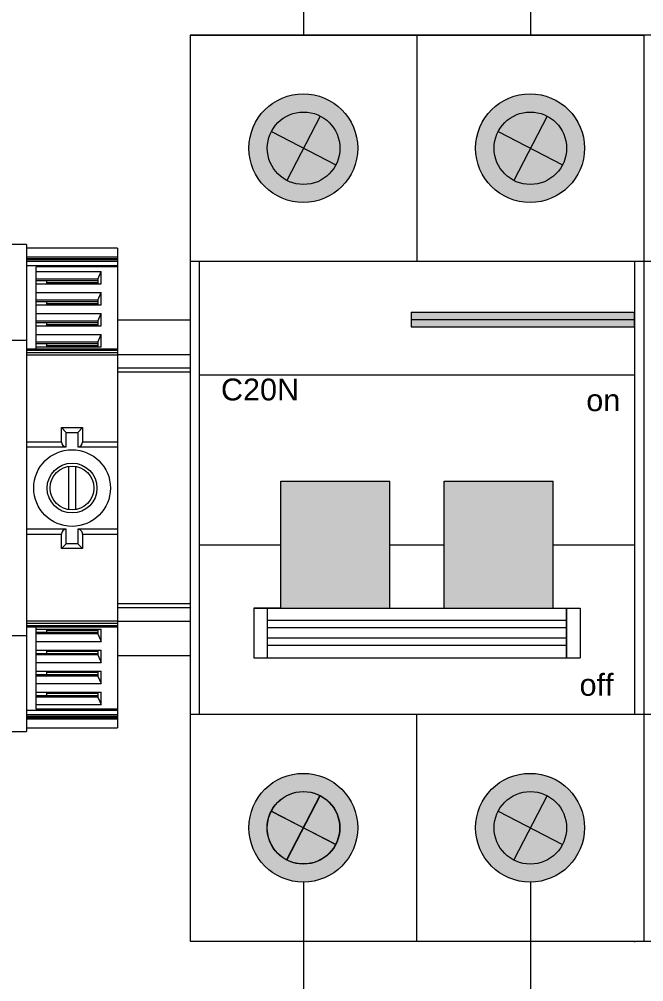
# Model space of a CAD drawing. Header units: millimetres. Extents: x 1552.365 to 1552.862, y 1363.168 to 1363.566.
# Drawn here: x 1552.5489 to 1552.6177, y 1363.2638 to 1363.37 of the extents above; entities that cross this region are included whole.
import ezdxf

# ---------------------------------------------------------------- set-up
doc = ezdxf.new("R2010")
doc.units = ezdxf.units.MM
doc.styles.get("Standard").update_dxf_attribs({"font": 'arial.ttf'})

msp = doc.modelspace()

# ---------------------------------------------------------------- hatches: boundary and pattern name
at = {"lineweight": 15}
h = msp.add_hatch(color=7, dxfattribs=at)
h.paths.add_polyline_path([(1552.5742, 1363.35575, 1), (1552.5862, 1363.35575, 1)])
h.paths.add_polyline_path([(1552.58423, 1363.35574, -1), (1552.57623, 1363.35574, -1)], flags=16)
h.paths.add_polyline_path([(1552.5992, 1363.35575, 1), (1552.6112, 1363.35575, 1)])
h.paths.add_polyline_path([(1552.60923, 1363.35574, -1), (1552.60123, 1363.35574, -1)], flags=16)
h = msp.add_hatch(color=253, dxfattribs=at)
h.paths.add_polyline_path([(1552.58207, 1363.3593, 0.414214), (1552.57668, 1363.35758), (1552.58023, 1363.35574)])
h.paths.add_polyline_path([(1552.58207, 1363.3593), (1552.58023, 1363.35574), (1552.58379, 1363.35391, 0.119643), (1552.58423, 1363.35574, 0.280662)])
h.paths.add_polyline_path([(1552.58379, 1363.35391), (1552.58023, 1363.35574), (1552.5784, 1363.35219, 0.414214)])
h.paths.add_polyline_path([(1552.58023, 1363.35574), (1552.57668, 1363.35758, 0.119643), (1552.57623, 1363.35574, 0.280662), (1552.5784, 1363.35219)])
h = msp.add_hatch(color=253, dxfattribs=at)
h.paths.add_polyline_path([(1552.60707, 1363.3593, 0.414214), (1552.60168, 1363.35758), (1552.60523, 1363.35574)])
h.paths.add_polyline_path([(1552.60707, 1363.3593), (1552.60523, 1363.35574), (1552.60879, 1363.35391, 0.119643), (1552.60923, 1363.35574, 0.280662)])
h.paths.add_polyline_path([(1552.60879, 1363.35391), (1552.60523, 1363.35574), (1552.6034, 1363.35219, 0.414214)])
h.paths.add_polyline_path([(1552.60523, 1363.35574), (1552.60168, 1363.35758, 0.119643), (1552.60123, 1363.35574, 0.280662), (1552.6034, 1363.35219)])
h = msp.add_hatch(color=95, dxfattribs=at)
h.paths.add_polyline_path([(1552.5921, 1363.33764), (1552.5921, 1363.33684), (1552.61673, 1363.33684), (1552.61673, 1363.33764)])
h.paths.add_polyline_path([(1552.61673, 1363.33604), (1552.61673, 1363.33684), (1552.5921, 1363.33684), (1552.5921, 1363.33604)])
h = msp.add_hatch(color=250, dxfattribs=at)
h.paths.add_polyline_path([(1552.58973, 1363.31899), (1552.57773, 1363.31899), (1552.57773, 1363.30499), (1552.58973, 1363.30499)])
h.paths.add_polyline_path([(1552.60773, 1363.31899), (1552.59573, 1363.31899), (1552.59573, 1363.30499), (1552.60173, 1363.30499), (1552.60773, 1363.30499)])
h.paths.add_polyline_path([(1552.63973, 1363.31899), (1552.62773, 1363.31899), (1552.62773, 1363.30499), (1552.63973, 1363.30499)])
h.paths.add_polyline_path([(1552.65773, 1363.31899), (1552.64573, 1363.31899), (1552.64573, 1363.30499), (1552.65173, 1363.30499), (1552.65773, 1363.30499)])
h.paths.add_polyline_path([(1552.68973, 1363.31899), (1552.67773, 1363.31899), (1552.67773, 1363.30499), (1552.68973, 1363.30499)])
h.paths.add_polyline_path([(1552.70773, 1363.31899), (1552.69573, 1363.31899), (1552.69573, 1363.30499), (1552.70173, 1363.30499), (1552.70773, 1363.30499)])
h.paths.add_polyline_path([(1552.73973, 1363.31899), (1552.72773, 1363.31899), (1552.72773, 1363.30499), (1552.73973, 1363.30499)])
h.paths.add_polyline_path([(1552.75773, 1363.31899), (1552.74573, 1363.31899), (1552.74573, 1363.30499), (1552.75173, 1363.30499), (1552.75773, 1363.30499)])
h = msp.add_hatch(color=7, dxfattribs=at)
h.paths.add_polyline_path([(1552.5992, 1363.28075, 1), (1552.6112, 1363.28075, 1)])
h.paths.add_polyline_path([(1552.60923, 1363.28074, -1), (1552.60123, 1363.28074, -1)], flags=16)
h.paths.add_polyline_path([(1552.5742, 1363.28075, 1), (1552.5862, 1363.28075, 1)])
h.paths.add_polyline_path([(1552.5842, 1363.28075, -1), (1552.5762, 1363.28075, -1)], flags=16)
h = msp.add_hatch(color=253, dxfattribs=at)
h.paths.add_polyline_path([(1552.58203, 1363.28431, 0.414214), (1552.57664, 1363.28259), (1552.5802, 1363.28075)])
h.paths.add_polyline_path([(1552.58203, 1363.28431), (1552.5802, 1363.28075), (1552.58375, 1363.27892, 0.119643), (1552.5842, 1363.28075, 0.280662)])
h.paths.add_polyline_path([(1552.58375, 1363.27892), (1552.5802, 1363.28075), (1552.57836, 1363.2772, 0.414214)])
h.paths.add_polyline_path([(1552.5802, 1363.28075), (1552.57664, 1363.28259, 0.119643), (1552.5762, 1363.28075, 0.280662), (1552.57836, 1363.2772)])
h = msp.add_hatch(color=253, dxfattribs=at)
h.paths.add_polyline_path([(1552.60707, 1363.2843, 0.414214), (1552.60168, 1363.28258), (1552.60523, 1363.28074)])
h.paths.add_polyline_path([(1552.60707, 1363.2843), (1552.60523, 1363.28074), (1552.60879, 1363.27891, 0.119643), (1552.60923, 1363.28074, 0.280662)])
h.paths.add_polyline_path([(1552.60879, 1363.27891), (1552.60523, 1363.28074), (1552.6034, 1363.27719, 0.414214)])
h.paths.add_polyline_path([(1552.60523, 1363.28074), (1552.60168, 1363.28258, 0.119643), (1552.60123, 1363.28074, 0.280662), (1552.6034, 1363.27719)])

# ---------------------------------------------------------------- linework, layer by layer
at = {"color": 36, "lineweight": 15}
for p, q in [((1552.58023, 1363.40824), (1552.58023, 1363.36824)), ((1552.58023, 1363.27475), (1552.58023, 1363.17899))]:
    msp.add_line(p, q, dxfattribs=at)
at = {"color": 5, "lineweight": 15}
for p, q in [((1552.60523, 1363.40824), (1552.60523, 1363.36824)), ((1552.60523, 1363.27475), (1552.60523, 1363.17899))]:
    msp.add_line(p, q, dxfattribs=at)
at = {"color": 250, "lineweight": 15}
for p, q in [((1552.56773, 1363.36824), (1552.56773, 1363.26824)), ((1552.56773, 1363.36824), (1552.61773, 1363.36824)), ((1552.59273, 1363.36824), (1552.59273, 1363.34324)), ((1552.61773, 1363.36824), (1552.61773, 1363.26824)), ((1552.61773, 1363.36824), (1552.61773, 1363.26824)), ((1552.61773, 1363.34324), (1552.56773, 1363.34324)), ((1552.56873, 1363.34324), (1552.56873, 1363.29324)), ((1552.56873, 1363.34324), (1552.56873, 1363.31824)), ((1552.61673, 1363.34324), (1552.61673, 1363.29324)), ((1552.61773, 1363.34324), (1552.61773, 1363.29324)), ((1552.66773, 1363.34324), (1552.61773, 1363.34324)), ((1552.56873, 1363.33074), (1552.61673, 1363.33074)), ((1552.56873, 1363.31199), (1552.57773, 1363.31199)), ((1552.58973, 1363.31199), (1552.59573, 1363.31199)), ((1552.60773, 1363.31199), (1552.61673, 1363.31199)), ((1552.61773, 1363.29324), (1552.56773, 1363.29324)), ((1552.59273, 1363.26824), (1552.59273, 1363.29324)), ((1552.66773, 1363.29324), (1552.61773, 1363.29324)), ((1552.56773, 1363.26824), (1552.61773, 1363.26824)), ((1552.61773, 1363.26824), (1552.66773, 1363.26824))]:
    msp.add_line(p, q, dxfattribs=at)
at = {"color": 7, "lineweight": 15}
for p, q in [((1552.59273, 1363.36824), (1552.56773, 1363.36824)), ((1552.61773, 1363.36824), (1552.59273, 1363.36824)), ((1552.64273, 1363.36824), (1552.61773, 1363.36824)), ((1552.56773, 1363.33676), (1552.55973, 1363.33676)), ((1552.56773, 1363.33296), (1552.55973, 1363.33296)), ((1552.56773, 1363.33146), (1552.55973, 1363.33146)), ((1552.56773, 1363.33103), (1552.55973, 1363.33103)), ((1552.56773, 1363.30546), (1552.55973, 1363.30546)), ((1552.56773, 1363.30503), (1552.55973, 1363.30503)), ((1552.56773, 1363.30352), (1552.55973, 1363.30352)), ((1552.56773, 1363.29973), (1552.55973, 1363.29973))]:
    msp.add_line(p, q, dxfattribs=at)
at = {"lineweight": 15}
for p, q in [((1552.58207, 1363.3593), (1552.5784, 1363.35219)), ((1552.58207, 1363.3593), (1552.5784, 1363.35219)), ((1552.60707, 1363.3593), (1552.6034, 1363.35219)), ((1552.57668, 1363.35758), (1552.58379, 1363.35391)), ((1552.57668, 1363.35758), (1552.58379, 1363.35391)), ((1552.60168, 1363.35758), (1552.60879, 1363.35391)), ((1552.54968, 1363.3228), (1552.54968, 1363.31369)), ((1552.57773, 1363.30499), (1552.57773, 1363.31899)), ((1552.57773, 1363.31899), (1552.58973, 1363.31899)), ((1552.58973, 1363.30499), (1552.58973, 1363.31899)), ((1552.59573, 1363.30499), (1552.59573, 1363.31899)), ((1552.59573, 1363.31899), (1552.60773, 1363.31899)), ((1552.60773, 1363.30499), (1552.60773, 1363.31899)), ((1552.56873, 1363.31199), (1552.57773, 1363.31199)), ((1552.60773, 1363.31199), (1552.61673, 1363.31199)), ((1552.57473, 1363.30499), (1552.58373, 1363.30499)), ((1552.57473, 1363.30499), (1552.57473, 1363.29949)), ((1552.57773, 1363.30499), (1552.57473, 1363.30499)), ((1552.57623, 1363.30499), (1552.57623, 1363.29949)), ((1552.57773, 1363.30499), (1552.58973, 1363.30499)), ((1552.58373, 1363.30499), (1552.59273, 1363.30499)), ((1552.59273, 1363.30499), (1552.60173, 1363.30499)), ((1552.59573, 1363.30499), (1552.60773, 1363.30499)), ((1552.60173, 1363.30499), (1552.61073, 1363.30499)), ((1552.60773, 1363.30499), (1552.61073, 1363.30499)), ((1552.60923, 1363.30499), (1552.60923, 1363.29949)), ((1552.60923, 1363.30224), (1552.60923, 1363.30499)), ((1552.61073, 1363.30499), (1552.61073, 1363.29949)), ((1552.60923, 1363.30362), (1552.57623, 1363.30362)), ((1552.60923, 1363.30282), (1552.57623, 1363.30282)), ((1552.60923, 1363.29949), (1552.60923, 1363.30224)), ((1552.60923, 1363.30167), (1552.57623, 1363.30167)), ((1552.60923, 1363.30087), (1552.57623, 1363.30087)), ((1552.57473, 1363.29949), (1552.58373, 1363.29949)), ((1552.58373, 1363.29949), (1552.59273, 1363.29949)), ((1552.59273, 1363.29949), (1552.60173, 1363.29949)), ((1552.60173, 1363.29949), (1552.61073, 1363.29949)), ((1552.58203, 1363.28431), (1552.57836, 1363.2772)), ((1552.58207, 1363.2843), (1552.5784, 1363.27719)), ((1552.60707, 1363.2843), (1552.6034, 1363.27719)), ((1552.60707, 1363.2843), (1552.6034, 1363.27719)), ((1552.57664, 1363.28259), (1552.58375, 1363.27892)), ((1552.57668, 1363.28258), (1552.58379, 1363.27891)), ((1552.60168, 1363.28258), (1552.60879, 1363.27891)), ((1552.60168, 1363.28258), (1552.60879, 1363.27891)), ((1552.61673, 1363.26824), (1552.61673, 1363.26813))]:
    msp.add_line(p, q, dxfattribs=at)
at = {"color": 7, "linetype": 'Continuous', "lineweight": 15}
for p, q in [((1552.54968, 1363.34513), (1552.54809, 1363.34513)), ((1552.55973, 1363.34471), (1552.54968, 1363.34471)), ((1552.54968, 1363.34377), (1552.55973, 1363.34377)), ((1552.54968, 1363.34357), (1552.55973, 1363.34357)), ((1552.54968, 1363.34348), (1552.55973, 1363.34348)), ((1552.55973, 1363.34326), (1552.54968, 1363.34326)), ((1552.54968, 1363.34281), (1552.55973, 1363.34281)), ((1552.55973, 1363.34266), (1552.55073, 1363.34266)), ((1552.55073, 1363.34214), (1552.55791, 1363.34214)), ((1552.55754, 1363.34131), (1552.55791, 1363.34214)), ((1552.55791, 1363.34079), (1552.55791, 1363.34214)), ((1552.55754, 1363.34131), (1552.55073, 1363.34131)), ((1552.55073, 1363.34116), (1552.55754, 1363.34116)), ((1552.55073, 1363.34079), (1552.55791, 1363.34079)), ((1552.55187, 1363.34116), (1552.55187, 1363.34079)), ((1552.55754, 1363.3409), (1552.55187, 1363.3409)), ((1552.55754, 1363.34131), (1552.55754, 1363.34079)), ((1552.55073, 1363.33982), (1552.55791, 1363.33982)), ((1552.55754, 1363.33899), (1552.55791, 1363.33982)), ((1552.55791, 1363.33847), (1552.55791, 1363.33982)), ((1552.55754, 1363.33899), (1552.55073, 1363.33899)), ((1552.55073, 1363.33884), (1552.55754, 1363.33884)), ((1552.55073, 1363.33847), (1552.55791, 1363.33847)), ((1552.55187, 1363.33884), (1552.55187, 1363.33847)), ((1552.55754, 1363.33858), (1552.55187, 1363.33858)), ((1552.55754, 1363.33899), (1552.55754, 1363.33847)), ((1552.55073, 1363.3375), (1552.55791, 1363.3375)), ((1552.55754, 1363.33667), (1552.55791, 1363.3375)), ((1552.55791, 1363.33615), (1552.55791, 1363.3375)), ((1552.55754, 1363.33667), (1552.55073, 1363.33667)), ((1552.55073, 1363.33652), (1552.55754, 1363.33652)), ((1552.55187, 1363.33652), (1552.55187, 1363.33615)), ((1552.55754, 1363.33626), (1552.55187, 1363.33626)), ((1552.55754, 1363.33667), (1552.55754, 1363.33615)), ((1552.55073, 1363.33615), (1552.55791, 1363.33615)), ((1552.55754, 1363.33435), (1552.55073, 1363.33435)), ((1552.55073, 1363.3342), (1552.55754, 1363.3342)), ((1552.55187, 1363.3342), (1552.55187, 1363.33383)), ((1552.55754, 1363.33435), (1552.55754, 1363.33383)), ((1552.55973, 1363.33355), (1552.54968, 1363.33355)), ((1552.54968, 1363.33345), (1552.55973, 1363.33345)), ((1552.55973, 1363.33316), (1552.54968, 1363.33316)), ((1552.55073, 1363.33383), (1552.55791, 1363.33383)), ((1552.55754, 1363.33394), (1552.55187, 1363.33394)), ((1552.54968, 1363.33293), (1552.55973, 1363.33293)), ((1552.55407, 1363.32438), (1552.55354, 1363.32491)), ((1552.55354, 1363.32491), (1552.55587, 1363.32491)), ((1552.55354, 1363.32332), (1552.55354, 1363.32491)), ((1552.55534, 1363.32438), (1552.55587, 1363.32491)), ((1552.55587, 1363.32491), (1552.55587, 1363.32332)), ((1552.55407, 1363.32438), (1552.55534, 1363.32438)), ((1552.55407, 1363.3228), (1552.55407, 1363.32438)), ((1552.55534, 1363.32438), (1552.55534, 1363.3228)), ((1552.55354, 1363.32332), (1552.54968, 1363.32332)), ((1552.54968, 1363.3228), (1552.55407, 1363.3228)), ((1552.55534, 1363.3228), (1552.55973, 1363.3228)), ((1552.55973, 1363.32332), (1552.55587, 1363.32332)), ((1552.5543, 1363.32063), (1552.5543, 1363.31586)), ((1552.55511, 1363.31586), (1552.55511, 1363.32063)), ((1552.55407, 1363.31369), (1552.54968, 1363.31369)), ((1552.54968, 1363.31316), (1552.55354, 1363.31316)), ((1552.55354, 1363.31157), (1552.55354, 1363.31316)), ((1552.55407, 1363.3121), (1552.55407, 1363.31369)), ((1552.55973, 1363.31369), (1552.55534, 1363.31369)), ((1552.55534, 1363.31369), (1552.55534, 1363.3121)), ((1552.55587, 1363.31316), (1552.55973, 1363.31316)), ((1552.55587, 1363.31316), (1552.55587, 1363.31157)), ((1552.55407, 1363.3121), (1552.55354, 1363.31157)), ((1552.55534, 1363.3121), (1552.55407, 1363.3121)), ((1552.55534, 1363.3121), (1552.55587, 1363.31157)), ((1552.55587, 1363.31157), (1552.55354, 1363.31157)), ((1552.55973, 1363.30356), (1552.54968, 1363.30356)), ((1552.54968, 1363.30333), (1552.55973, 1363.30333)), ((1552.55973, 1363.30303), (1552.54968, 1363.30303)), ((1552.54968, 1363.30294), (1552.55973, 1363.30294)), ((1552.55073, 1363.30266), (1552.55791, 1363.30266)), ((1552.55754, 1363.30229), (1552.55073, 1363.30229)), ((1552.55187, 1363.30266), (1552.55187, 1363.30229)), ((1552.55187, 1363.30255), (1552.55754, 1363.30255)), ((1552.55754, 1363.30266), (1552.55754, 1363.30214)), ((1552.55791, 1363.30131), (1552.55791, 1363.30266)), ((1552.54968, 1363.30194), (1552.54809, 1363.30194)), ((1552.55754, 1363.30214), (1552.55073, 1363.30214)), ((1552.55073, 1363.30131), (1552.55791, 1363.30131)), ((1552.55754, 1363.30214), (1552.55791, 1363.30131)), ((1552.55073, 1363.30034), (1552.55791, 1363.30034)), ((1552.55187, 1363.30034), (1552.55187, 1363.29996)), ((1552.55187, 1363.30023), (1552.55754, 1363.30023)), ((1552.55754, 1363.30034), (1552.55754, 1363.29982)), ((1552.55791, 1363.29899), (1552.55791, 1363.30034)), ((1552.55754, 1363.29996), (1552.55073, 1363.29996)), ((1552.55754, 1363.29982), (1552.55073, 1363.29982)), ((1552.55754, 1363.29982), (1552.55791, 1363.29899)), ((1552.55073, 1363.29899), (1552.55791, 1363.29899)), ((1552.55073, 1363.29435), (1552.55791, 1363.29435)), ((1552.55973, 1363.29383), (1552.55073, 1363.29383)), ((1552.55973, 1363.29368), (1552.54968, 1363.29368)), ((1552.54968, 1363.29323), (1552.55973, 1363.29323)), ((1552.55973, 1363.29301), (1552.54968, 1363.29301)), ((1552.54968, 1363.29292), (1552.55973, 1363.29292)), ((1552.55973, 1363.29272), (1552.54968, 1363.29272)), ((1552.54968, 1363.29178), (1552.55973, 1363.29178)), ((1552.54809, 1363.29136), (1552.54968, 1363.29136))]:
    msp.add_line(p, q, dxfattribs=at)
at = {"color": 7, "lineweight": 13}
for p, q in [((1552.54968, 1363.34513), (1552.54968, 1363.29136)), ((1552.55973, 1363.34471), (1552.55973, 1363.29178)), ((1552.55973, 1363.33676), (1552.55973, 1363.29973))]:
    msp.add_line(p, q, dxfattribs=at)
at = {"color": 7, "linetype": 'Continuous', "lineweight": 13}
for p, q in [((1552.55073, 1363.33355), (1552.55073, 1363.34266)), ((1552.55073, 1363.33518), (1552.55791, 1363.33518)), ((1552.55754, 1363.33435), (1552.55791, 1363.33518)), ((1552.55791, 1363.33383), (1552.55791, 1363.33518)), ((1552.54809, 1363.33455), (1552.54968, 1363.33455)), ((1552.55073, 1363.29383), (1552.55073, 1363.30294)), ((1552.55073, 1363.29802), (1552.55791, 1363.29802)), ((1552.55187, 1363.29802), (1552.55187, 1363.29764)), ((1552.55754, 1363.29802), (1552.55754, 1363.29749)), ((1552.55791, 1363.29667), (1552.55791, 1363.29802)), ((1552.55754, 1363.29764), (1552.55073, 1363.29764)), ((1552.55754, 1363.29749), (1552.55073, 1363.29749)), ((1552.55187, 1363.29791), (1552.55754, 1363.29791)), ((1552.55754, 1363.29749), (1552.55791, 1363.29667)), ((1552.55073, 1363.29667), (1552.55791, 1363.29667)), ((1552.55073, 1363.2957), (1552.55791, 1363.2957)), ((1552.55754, 1363.29532), (1552.55073, 1363.29532)), ((1552.55754, 1363.29517), (1552.55073, 1363.29517)), ((1552.55187, 1363.2957), (1552.55187, 1363.29532)), ((1552.55187, 1363.29559), (1552.55754, 1363.29559)), ((1552.55754, 1363.2957), (1552.55754, 1363.29517)), ((1552.55754, 1363.29517), (1552.55791, 1363.29435)), ((1552.55791, 1363.29435), (1552.55791, 1363.2957))]:
    msp.add_line(p, q, dxfattribs=at)
at = {"color": 104, "lineweight": 15}
for p, q in [((1552.5921, 1363.33764), (1552.61673, 1363.33764)), ((1552.5921, 1363.33764), (1552.5921, 1363.33604)), ((1552.61673, 1363.33604), (1552.61673, 1363.33764)), ((1552.5921, 1363.33684), (1552.61673, 1363.33684)), ((1552.5921, 1363.33604), (1552.61673, 1363.33604))]:
    msp.add_line(p, q, dxfattribs=at)
at = {"color": 250, "lineweight": 15}
for centre, radius in [((1552.5802, 1363.35575), 0.006), ((1552.6052, 1363.35575), 0.006), ((1552.58023, 1363.35574), 0.004), ((1552.58023, 1363.35574), 0.004), ((1552.58023, 1363.35574), 0.004), ((1552.60523, 1363.35574), 0.004), ((1552.60523, 1363.35574), 0.004), ((1552.60523, 1363.35574), 0.004), ((1552.5802, 1363.28075), 0.006), ((1552.6052, 1363.28075), 0.006), ((1552.5802, 1363.28075), 0.004), ((1552.5802, 1363.28075), 0.004), ((1552.58023, 1363.28074), 0.004), ((1552.60523, 1363.28074), 0.004), ((1552.60523, 1363.28074), 0.004), ((1552.60523, 1363.28074), 0.004)]:
    msp.add_circle(centre, radius, dxfattribs=at)
at = {"color": 7, "linetype": 'Continuous', "lineweight": 15}
for radius in [0.00423, 0.00275, 0.00242]:
    msp.add_circle((1552.5547, 1363.31824), radius, dxfattribs=at)
for centre, start_param, end_param in [((1552.55407, 1363.32332), -1.570796, 0), ((1552.55534, 1363.32332), 0, 1.570796), ((1552.55407, 1363.31316), 3.141593, 4.712389), ((1552.55534, 1363.31316), 1.570796, 3.141593)]:
    msp.add_ellipse(centre, major_axis=(0, -0.000529), ratio=1, start_param=start_param, end_param=end_param, dxfattribs=at)

# ---------------------------------------------------------------- texts
at = {"color": 250, "lineweight": 15, "char_height": 0.002412, "attachment_point": 1}
for s, insert in [('C20N', (1552.57112, 1363.33032)), ('on', (1552.6114, 1363.32914)), ('   off', (1552.60785, 1363.29773))]:
    msp.add_mtext_dynamic_manual_height_columns(s, width=0.0143234, gutter_width=12.5, heights=[0], dxfattribs=dict(at, insert=insert))

doc.saveas('drawing.dxf')
